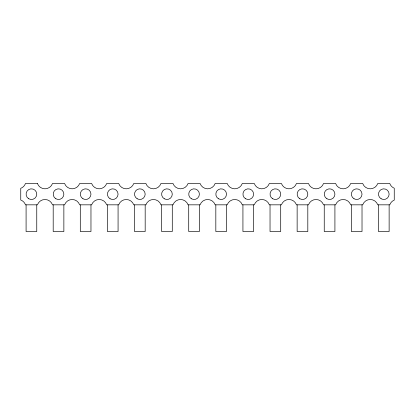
<?xml version="1.0" encoding="UTF-8"?>
<svg xmlns="http://www.w3.org/2000/svg" width="415" height="415" viewBox="0 0 415 415"><rect width="100%" height="100%" fill="white"/><g stroke="black" fill="none" stroke-linecap="round" stroke-linejoin="round"><path stroke-width="0.62" d="M389.13 204.834L389.13 231.513L378.454 231.513L378.454 204.834M362.02 204.834L362.02 231.513L351.349 231.513L351.349 204.834M334.915 204.834L334.915 231.513L324.245 231.513L324.245 204.834M307.811 204.834L307.811 231.513L297.14 231.513L297.14 204.834M280.706 204.834L280.706 231.513L270.035 231.513L270.035 204.834M253.601 204.834L253.601 231.513L242.931 231.513L242.931 204.834M226.497 204.834L226.497 231.513L215.826 231.513L215.826 204.834M199.392 204.834L199.392 231.513L188.716 231.513L188.716 204.834M172.282 204.834L172.282 231.513L161.611 231.513L161.611 204.834M145.177 204.834L145.177 231.513L134.507 231.513L134.507 204.834M118.073 204.834L118.073 231.513L107.402 231.513L107.402 204.834M90.968 204.834L90.968 231.513L80.297 231.513L80.297 204.834M63.863 204.834L63.863 231.513L53.193 231.513L53.193 204.834M36.759 204.834L36.759 231.513L26.088 231.513L26.088 204.834M37.423 183.487L25.465 183.487A8.004 8.004 0 0 1 20.75 188.306L20.75 200.014A8.004 8.004 0 0 1 25.465 204.834L37.423 204.834A8.004 8.004 0 0 1 52.513 204.834L64.595 204.834A8.004 8.004 0 0 1 79.685 204.834L91.611 204.834A8.004 8.004 0 0 1 106.702 204.834L118.69 204.834A8.004 8.004 0 0 1 133.78 204.834L145.888 204.834A8.004 8.004 0 0 1 160.978 204.834L172.988 204.834A8.004 8.004 0 0 1 188.078 204.834L200.077 204.834A8.004 8.004 0 0 1 215.167 204.834L227.197 204.834A8.004 8.004 0 0 1 242.287 204.834L254.255 204.834A8.004 8.004 0 0 1 269.351 204.834L281.391 204.834A8.004 8.004 0 0 1 296.481 204.834L308.459 204.834A8.004 8.004 0 0 1 323.55 204.834L335.605 204.834A8.004 8.004 0 0 1 350.696 204.834L362.694 204.834A8.004 8.004 0 0 1 377.785 204.834L389.784 204.834A8.004 8.004 0 0 1 394.25 200.113L394.25 188.208A8.004 8.004 0 0 1 389.784 183.487L377.785 183.487A8.004 8.004 0 0 1 362.694 183.487L350.696 183.487A8.004 8.004 0 0 1 335.605 183.487L323.55 183.487A8.004 8.004 0 0 1 308.459 183.487L296.481 183.487A8.004 8.004 0 0 1 281.391 183.487L269.351 183.487A8.004 8.004 0 0 1 254.255 183.487L242.287 183.487A8.004 8.004 0 0 1 227.197 183.487L215.167 183.487A8.004 8.004 0 0 1 200.077 183.487L188.078 183.487A8.004 8.004 0 0 1 172.988 183.487L160.978 183.487A8.004 8.004 0 0 1 145.888 183.487L133.78 183.487A8.004 8.004 0 0 1 118.69 183.487L106.702 183.487A8.004 8.004 0 0 1 91.611 183.487L79.685 183.487A8.004 8.004 0 0 1 64.595 183.487L52.513 183.487A8.004 8.004 0 0 1 37.423 183.487M82.964 198.78A5.338 5.338 0 0 0 90.968 194.163A5.338 5.338 0 0 0 82.964 189.541A5.338 5.338 0 0 0 82.964 198.78M381.126 198.78A5.338 5.338 0 0 0 389.13 194.163A5.338 5.338 0 0 0 381.126 189.541A5.338 5.338 0 0 0 381.126 198.78M354.021 198.78A5.338 5.338 0 0 0 362.02 194.163A5.338 5.338 0 0 0 354.021 189.541A5.338 5.338 0 0 0 354.021 198.78M326.911 198.78A5.338 5.338 0 0 0 334.915 194.163A5.338 5.338 0 0 0 326.911 189.541A5.338 5.338 0 0 0 326.911 198.78M299.806 198.78A5.338 5.338 0 0 0 307.811 194.163A5.338 5.338 0 0 0 299.806 189.541A5.338 5.338 0 0 0 299.806 198.78M272.702 198.78A5.338 5.338 0 0 0 280.706 194.163A5.338 5.338 0 0 0 272.702 189.541A5.338 5.338 0 0 0 272.702 198.78M245.597 198.78A5.338 5.338 0 0 0 253.601 194.163A5.338 5.338 0 0 0 245.597 189.541A5.338 5.338 0 0 0 245.597 198.78M218.492 198.78A5.338 5.338 0 0 0 226.497 194.163A5.338 5.338 0 0 0 218.492 189.541A5.338 5.338 0 0 0 218.492 198.78M191.388 198.78A5.338 5.338 0 0 0 199.392 194.163A5.338 5.338 0 0 0 191.388 189.541A5.338 5.338 0 0 0 191.388 198.78M164.283 198.78A5.338 5.338 0 0 0 172.282 194.163A5.338 5.338 0 0 0 164.283 189.541A5.338 5.338 0 0 0 164.283 198.78M137.173 198.78A5.338 5.338 0 0 0 145.177 194.163A5.338 5.338 0 0 0 137.173 189.541A5.338 5.338 0 0 0 137.173 198.78M110.068 198.78A5.338 5.338 0 0 0 118.073 194.163A5.338 5.338 0 0 0 110.068 189.541A5.338 5.338 0 0 0 110.068 198.78M55.859 198.78A5.338 5.338 0 0 0 63.863 194.163A5.338 5.338 0 0 0 55.859 189.541A5.338 5.338 0 0 0 55.859 198.78M28.754 198.78A5.338 5.338 0 0 0 36.759 194.163A5.338 5.338 0 0 0 28.754 189.541A5.338 5.338 0 0 0 28.754 198.78"/></g></svg>
